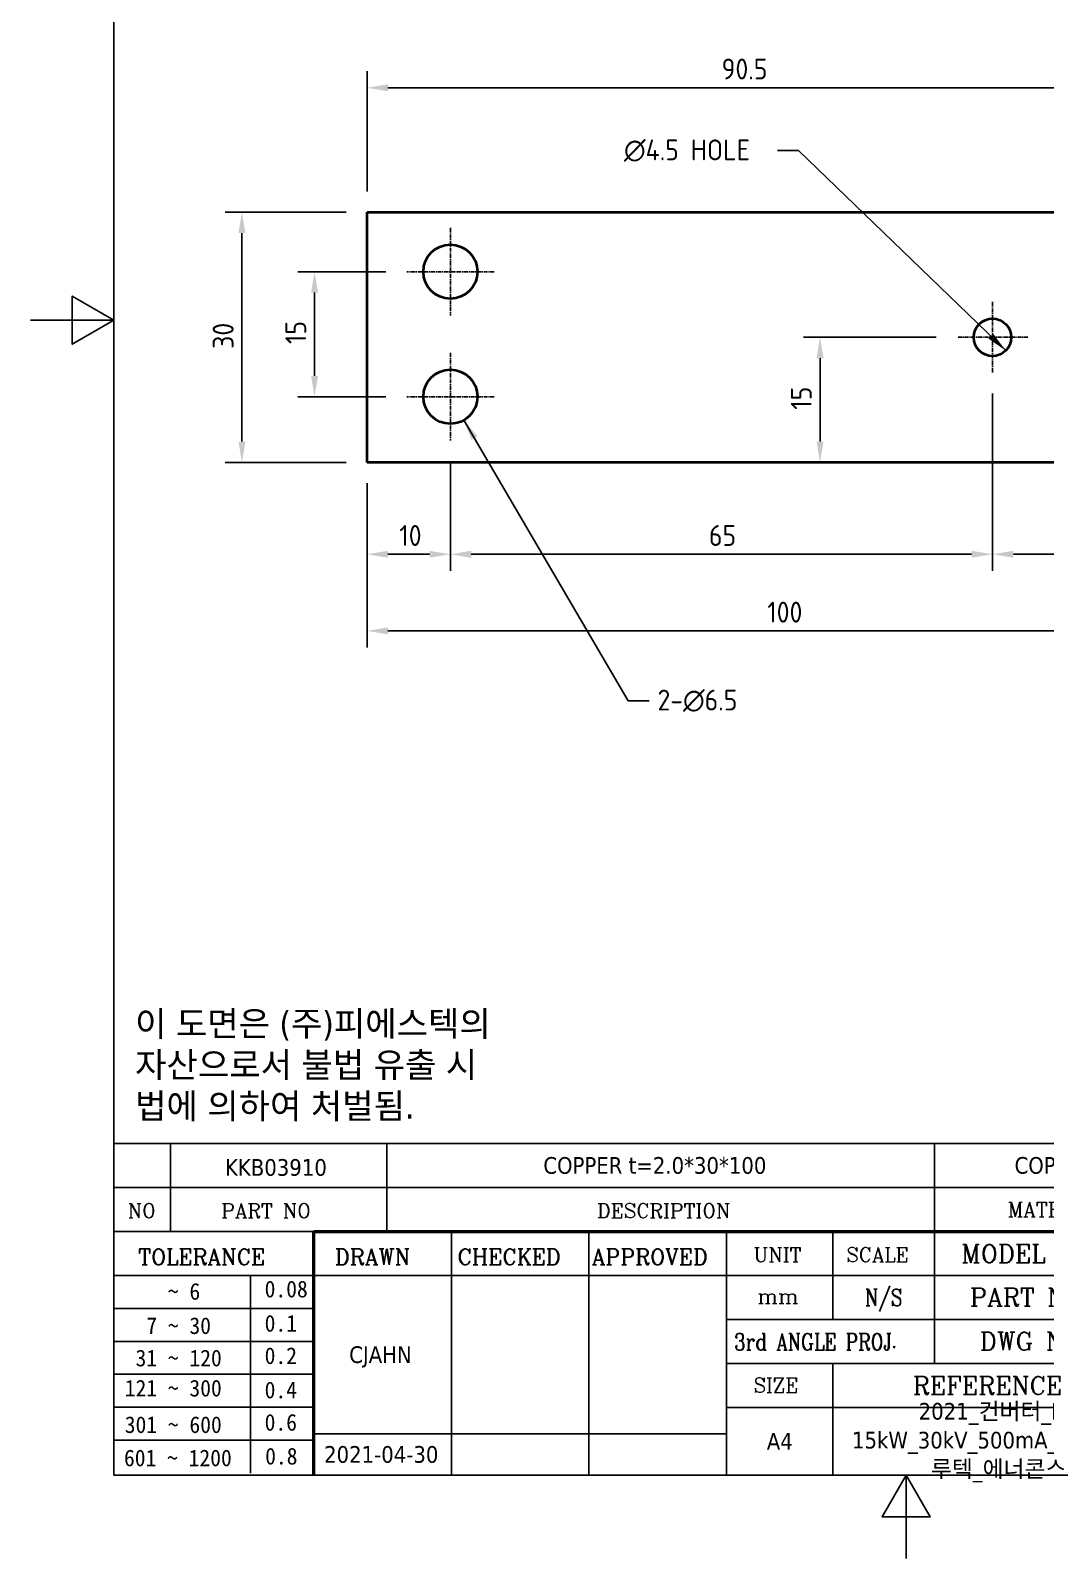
# Model space of a CAD drawing. Header units: millimetres. Extents: x 0 to 210, y 0 to 297.
# Drawn here: x 0 to 121.7, y 0 to 183.2 of the extents above; entities that cross this region are included whole.
import ezdxf
from ezdxf.enums import TextEntityAlignment as Align

# ---------------------------------------------------------------- set-up
doc = ezdxf.new("R2010")
doc.units = ezdxf.units.MM
doc.linetypes.add('CHAIN', pattern=[0.7087, 0.4724, -0.0591, 0.1181, -0.0591])
doc.layers.get('0').update_dxf_attribs({"color": 3, "lineweight": 25, "true_color": 0x00ff00})
for name, color, linetype, lineweight, true_color in [('가시적인 것(ISO)', 3, 'Continuous', 40, 0x00ff00), ('기호(ISO)', 5, 'Continuous', 25, 0x0000ff), ('제목(ISO)', 5, 'Continuous', 50, 0x0000ff), ('중심 표식(ISO)', 1, 'Continuous', 25, 0xff0000), ('치수(ISO)', 2, 'Continuous', 25, 0xffff00)]:
    doc.layers.add(name, color=color, linetype=linetype, lineweight=lineweight, true_color=true_color)
doc.layers.add('경계(ISO)', color=7, linetype='Continuous', lineweight=25)
doc.styles.add('HAN_291', font='')
doc.styles.add('RC_284', font='ROMANC.shx')
doc.styles.add('RC_287', font='ROMANC.shx')
doc.styles.add('RC_292', font='ROMANC.shx')
doc.styles.add('문자 텍스트_PSTEK_POSCO', font='isocp.shx')
doc.styles.add('치수 텍스트_PSTEK_POSCO', font='isocp.shx')
doc.styles.add('텍스트 스타일198', font='tahoma.ttf')
doc.styles.add('텍스트 스타일333', font='ROMANC.shx', dxfattribs={"width": 0.800000011920929})
doc.styles.get('HAN_291').set_extended_font_data('GulimChe')
doc.dimstyles.new('치수_PSTEK_POSCO', dxfattribs={"dimtxt": 2.5, "dimasz": 2.5, "dimexe": 2, "dimexo": 2.5, "dimgap": 1, "dimtad": 1, "dimrnd": 1e-08, "dimdsep": 46, "dimtxsty": '치수 텍스트_PSTEK_POSCO', "dimcen": 0.09, "dimdle": 10, "dimclrd": 7, "dimclre": 7, "dimclrt": 2, "dimadec": 1, "dimazin": 2, "dimtfac": 1, "dimtmove": 0, "dimatfit": 3, "dimfxl": 1, "dimtolj": 1, "dimlwd": -1, "dimlwe": -1, "dimarcsym": 0})
doc.dimstyles.new('치수_PSTEK_POSCO$7', dxfattribs={"dimtxt": 2.5, "dimasz": 2.5, "dimexe": 2, "dimexo": 2.5, "dimgap": 1, "dimtad": 1, "dimrnd": 1e-08, "dimdsep": 46, "dimtxsty": '치수 텍스트_PSTEK_POSCO', "dimcen": 0.09, "dimdle": 10, "dimclrd": 7, "dimclre": 7, "dimclrt": 2, "dimadec": 1, "dimazin": 2, "dimtfac": 1, "dimtmove": 0, "dimatfit": 3, "dimfxl": 1, "dimtolj": 1, "dimlwd": -1, "dimlwe": -1, "dimarcsym": 0})

# ---------------------------------------------------------------- blocks, each defined once
blk = doc.blocks.new('경계 Default Border')
at = {"layer": '경계(ISO)', "flags": 128}
for points in [[(10, 10), (10, 287.0000076293945), (200, 287.0000076293945), (200, 10), (10, 10)], [(0, 148.5000038146973), (10, 148.5000038146973), (5, 151.3867473602295), (5, 145.6132507324219), (10, 148.5000038146973)], [(105, 0), (105, 10), (102.1132469177246, 5), (107.8867530822754, 5), (105, 10)]]:
    blk.add_lwpolyline(points, dxfattribs=at)
blk = doc.blocks.new('제목 블록 PSTEK')
at = {"color": 180, "true_color": 0x3f00ff}
for p, q in [((182.475792979055, 11.79100474011392), (182.4757929790549, 51.56524660363496)), ((182.4757929790549, 51.56524660363496), (372.4757929537551, 51.56524660363496)), ((189.2651435055721, 51.56524660363496), (189.2651435055722, 41.00524660363494)), ((215.2152739891528, 41.00524660363494), (215.2152739891528, 51.56524660363496)), ((280.8758854511282, 51.56524660363496), (280.8758854511282, 41.00524660363494)), ((182.475792979055, 46.2852466036349), (372.4757929537551, 46.28524660363492)), ((182.475792979055, 41.00524660363493), (206.451475290024, 41.00524660363493)), ((222.9401812389276, 11.79100474011392), (222.9401812389276, 41.00524660363494)), ((239.4288871878316, 11.79100474011392), (239.4288871878316, 41.00524660363494)), ((255.9175931367356, 11.79100474011392), (255.9175931367356, 41.00524660363494)), ((268.6918866058747, 41.00524660363494), (268.6918866058747, 30.44524660363498)), ((280.8758854511282, 41.00524660363494), (280.8758854511282, 25.16524660363502)), ((182.475792979055, 35.72524660363497), (206.451475290024, 35.72524660363497)), ((198.8621818849491, 12.02524660363491), (198.8621818849491, 35.72524660363497)), ((206.451475290024, 35.72524660363497), (372.4757929537551, 35.72524660363497)), ((182.475792979055, 31.77524660363492), (206.451475290024, 31.77524660363492)), ((255.917593136736, 30.44524660363498), (372.4757929537552, 30.44524660363501)), ((182.475792979055, 27.82524660363487), (206.451475290024, 27.82524660363487)), ((182.475792979055, 23.87524660363505), (206.451475290024, 23.87524660363505)), ((255.9175931367359, 25.16524660363502), (372.4757929537552, 25.165246603635)), ((268.6918866058744, 25.16524660363502), (268.6918866058744, 11.79100474011392)), ((182.475792979055, 19.92524660363478), (206.451475290024, 19.92524660363478)), ((255.9175931367359, 19.88524660363481), (310.0881549537553, 19.88524660363481)), ((206.451475290024, 16.74100474011396), (255.9175931367359, 16.74100474011396)), ((182.475792979055, 15.97524660363496), (206.451475290024, 15.97524660363496)), ((182.475792979055, 11.79100474011392), (372.4757929537551, 11.79100474011389))]:
    blk.add_line(p, q, dxfattribs=at)
at = {"color": 7, "lineweight": 50}
for p, q in [((206.4514752900237, 11.79100474011392), (206.4514752900237, 41.00524660363494)), ((206.451475290024, 41.00524660363494), (372.4757929537551, 41.00524660363496))]:
    blk.add_line(p, q, dxfattribs=at)
at = {"layer": '제목(ISO)', "lineweight": 18}
blk.add_line((182.475792979055, 35.72500474011393), (182.475792979055, 11.79100474011392), dxfattribs=at)
at = {"color": 2, "true_color": 0xffff00}
for s, height, style, p in [('NO', 1.742399930953979, 'RC_284', (184.135398793432, 42.62317362549192)), ('PART NO', 1.742399930953979, 'RC_284', (195.3359407378685, 42.62317362549192)), ('DESCRIPTION', 1.742399930953979, 'RC_284', (240.4025565652523, 42.62317362549192)), (' TOLERANCE', 1.899999976158142, 'RC_287', (184.0872874387979, 37.00893196870329)), ('DRAWN', 1.899999976158142, 'RC_287', (208.9766620976279, 37.00893196870329)), ('CHECKED', 1.899999976158142, 'RC_287', (223.6856844514997, 37.00893196870329)), ('APPROVED', 1.899999976158142, 'RC_287', (239.7795453577791, 37.00893196870329)), ('UNIT', 1.742399930953979, 'RC_284', (259.1652673287452, 37.34317362549218)), ('SCALE', 1.742399930953979, 'RC_284', (270.2934779252897, 37.34317362549218)), ('MODEL NAME', 2.178000062704086, 'RC_292', (284.096330289083, 37.25462520371384)), ('0.08', 2.000000029802322, 'HAN_291', (200.5467345600617, 33.09873600004101)), ('    ~ 6', 2.000000029802322, 'HAN_291', (183.7721304966814, 32.8176515608431)), ('mm', 1.742399930953979, 'RC_284', (259.6505418159997, 32.3543089683787)), ('PART NAME', 2.178000062704086, 'RC_292', (285.1416959765849, 32.03045329421792)), ('  7 ~ 30', 2.000000029802322, 'HAN_291', (183.7721304966814, 28.70538114822415)), ('0.1', 2.000000029802322, 'HAN_291', (200.5467345600617, 28.98646558742206)), (' DWG NO.', 2.178000062704086, 'RC_292', (284.8124284083233, 26.75045329421772)), (' 31 ~ 120', 2.000000029802322, 'HAN_291', (183.7721304966814, 24.82628181916237)), ('0.2', 2.000000029802322, 'HAN_291', (200.5467345600617, 25.10736625836028)), ('121 ~ 300', 2.000000029802322, 'HAN_291', (183.7721304966814, 21.21401206133254)), ('0.4', 2.000000029802322, 'HAN_291', (200.5467345600617, 20.99509650053045)), ('SIZE', 1.742399930953979, 'RC_284', (259.1652673287452, 21.69497768947366)), ('REFERENCE', 2.178000062704086, 'RC_292', (278.2741065029841, 21.43214925458022)), ('301 ~ 600', 2.000000029802322, 'HAN_291', (183.7721304966814, 16.83491273227077)), ('0.6', 2.000000029802322, 'HAN_291', (200.5467345600617, 17.11599717146868)), ('601 ~ 1200', 2.000000029802322, 'HAN_291', (183.6802025156883, 12.84759660881125)), ('0.8', 2.000000029802322, 'HAN_291', (200.6097246063884, 13.05732192299702))]:
    blk.add_text(s, height=height, dxfattribs=dict(at, style=style)).set_placement(p)
at = {"color": 2, "true_color": 0xffff00, "style": 'RC_284'}
blk.add_text('MATERIAL', height=1.742399930953979, dxfattribs=at).set_placement((295.4820202024417, 43.64524660363492), align=Align.MIDDLE_CENTER)
at = {"color": 7, "style": '텍스트 스타일333', "width": 0.7999999523162842}
blk.add_text('N/S', height=2.000000029802322, dxfattribs=at).set_placement((274.7838860285014, 33.08524660363496), align=Align.MIDDLE_CENTER)
at = {"color": 2, "true_color": 0xffff00, "style": '텍스트 스타일333', "width": 0.7999999523162842}
blk.add_text('3rd ANGLE PROJ.', height=2.000000029802322, dxfattribs=at).set_placement((256.8430306642954, 26.76148381654429))
at = {"layer": '제목(ISO)', "color": 7, "style": '텍스트 스타일198'}
for tag, p in [('부품_번호_001', (195.7903726437438, 47.68004260673702)), ('설명_001', (233.9651353930366, 47.92245856837096)), ('재질_001', (290.4746326517839, 47.92524659519488)), ("3._Q'TY_001", (312.7051684940307, 47.92188863680521)), ('질량\\P3;_001', (350.3046145979153, 48.1643332325385)), ('1._MODEL_NAME_001', (326.7684841840689, 37.52172745615292)), ('제목_001', (337.4369082143915, 32.12134216388962)), ('설계자_001', (210.6823963971569, 25.23312566343435)), ('부품_번호_001', (334.4496128969756, 26.8052465951949)), ('프로젝트_001', (278.9744245225954, 18.43951439740151)), ('시트_크기_001', (260.7634369704525, 14.8381256569732)), ('프로젝트_002', (270.9791918143218, 14.97568842208535)), ('작성_날짜_001', (207.6723224966676, 13.26600473167383)), ('프로젝트_003', (280.4473441481205, 11.5491460676562))]:
    blk.add_attdef(tag, p, '', height=2.000000029802322, dxfattribs=at)
for tag, p in [('4._COLOR', (327.6805273250926, 48.92524660363493)), ('점검자', (231.1845342133799, 26.23312567187446)), ('엔지니어링_승인자', (247.673240162284, 26.23312567187446)), ('점검_날짜', (231.1845342133799, 14.26600474011394)), ('엔지니어링_승인_날짜', (247.6732401622839, 14.26600474011394))]:
    blk.add_attdef(tag, text='', height=2.000000029802322, dxfattribs=at).set_placement(p, align=Align.MIDDLE_CENTER)
blk = doc.blocks.new('*D23')
at = {"layer": 'Defpoints', "color": 0, "transparency": 16777216}
for p in [(40.35208403730634, 131.4361743288051), (140.3520840373063, 131.4361743288051), (40.35208403730634, 111.2311433684667)]:
    blk.add_point(p, dxfattribs=at)
at = {"layer": '치수(ISO)', "color": 7, "transparency": 16777216}
for p, q in [((40.35208403730634, 128.9361743288051), (40.35208403730634, 109.2311433684667)), ((140.3520840373063, 128.9361743288051), (140.3520840373063, 109.2311433684667)), ((137.8520840373063, 111.2311433684667), (42.85208403730634, 111.2311433684667))]:
    blk.add_line(p, q, dxfattribs=at)
for points in [[(42.85208403730634, 111.6478100351333), (42.85208403730634, 110.8144767018), (40.35208403730634, 111.2311433684667)], [(137.8520840373063, 111.6478100351333), (137.8520840373063, 110.8144767018), (140.3520840373063, 111.2311433684667)]]:
    blk.add_solid(points, dxfattribs=at)
at = {"layer": '치수(ISO)', "color": 2, "transparency": 16777216, "insert": (88.35109978533784, 113.4811433684667), "char_height": 2.5, "attachment_point": 4, "style": '치수 텍스트_PSTEK_POSCO'}
blk.add_mtext('\\A1;100', dxfattribs=at)
blk = doc.blocks.new('*D24')
at = {"layer": 'Defpoints', "color": 0, "transparency": 16777216}
for p in [(45.10208403730633, 154.309855222281), (34.05489267100237, 139.309855222281), (45.10208403730633, 139.309855222281)]:
    blk.add_point(p, dxfattribs=at)
at = {"layer": '치수(ISO)', "color": 7, "transparency": 16777216}
for p, q in [((42.60208403730633, 154.309855222281), (32.05489267100238, 154.309855222281)), ((34.05489267100238, 151.809855222281), (34.05489267100237, 141.809855222281)), ((42.60208403730633, 139.309855222281), (32.05489267100237, 139.309855222281))]:
    blk.add_line(p, q, dxfattribs=at)
for points in [[(33.63822600433571, 151.809855222281), (34.47155933766904, 151.809855222281), (34.05489267100238, 154.309855222281)], [(33.63822600433571, 141.809855222281), (34.47155933766904, 141.809855222281), (34.05489267100237, 139.309855222281)]]:
    blk.add_solid(points, dxfattribs=at)
at = {"layer": '치수(ISO)', "color": 2, "transparency": 16777216, "insert": (31.80489267100235, 145.6330785269843), "char_height": 2.5, "attachment_point": 4, "rotation": 90, "style": '치수 텍스트_PSTEK_POSCO'}
blk.add_mtext('\\A1;15', dxfattribs=at)
blk = doc.blocks.new('*D25')
at = {"layer": 'Defpoints', "color": 0, "transparency": 16777216}
for p in [(25.34903438647855, 161.4361743288052), (40.35208403730634, 161.4361743288052), (40.35208403730634, 131.4361743288051)]:
    blk.add_point(p, dxfattribs=at)
at = {"layer": '치수(ISO)', "color": 7, "transparency": 16777216}
for p, q in [((37.85208403730634, 161.4361743288052), (23.34903438647855, 161.4361743288052)), ((25.34903438647854, 133.9361743288051), (25.34903438647855, 158.9361743288052)), ((37.85208403730634, 131.4361743288051), (23.34903438647854, 131.4361743288051))]:
    blk.add_line(p, q, dxfattribs=at)
for points in [[(24.93236771981188, 158.9361743288052), (25.76570105314521, 158.9361743288052), (25.34903438647855, 161.4361743288052)], [(24.93236771981187, 133.9361743288051), (25.76570105314521, 133.9361743288051), (25.34903438647854, 131.4361743288051)]]:
    blk.add_solid(points, dxfattribs=at)
at = {"layer": '치수(ISO)', "color": 2, "transparency": 16777216, "insert": (23.09903438647852, 145.0601900768366), "char_height": 2.5, "attachment_point": 4, "rotation": 90, "style": '치수 텍스트_PSTEK_POSCO'}
blk.add_mtext('\\A1;30', dxfattribs=at)
blk = doc.blocks.new('*D27')
at = {"layer": 'Defpoints', "color": 0, "transparency": 16777216}
for p in [(94.67346097365339, 146.4361743288051), (111.1020840373063, 146.4361743288051), (94.67346097365338, 131.4361743288051)]:
    blk.add_point(p, dxfattribs=at)
at = {"layer": '치수(ISO)', "color": 7, "transparency": 16777216}
for p, q in [((108.6020840373063, 146.4361743288051), (92.67346097365339, 146.4361743288051)), ((94.67346097365339, 133.9361743288051), (94.67346097365339, 143.9361743288051))]:
    blk.add_line(p, q, dxfattribs=at)
for points in [[(94.25679430698672, 143.9361743288051), (95.09012764032006, 143.9361743288051), (94.67346097365339, 146.4361743288051)], [(94.25679430698672, 133.9361743288051), (95.09012764032006, 133.9361743288051), (94.67346097365339, 131.4361743288051)]]:
    blk.add_solid(points, dxfattribs=at)
at = {"layer": '치수(ISO)', "color": 2, "transparency": 16777216, "insert": (92.42346097365338, 137.7593976335085), "char_height": 2.5, "attachment_point": 4, "rotation": 90, "style": '치수 텍스트_PSTEK_POSCO'}
blk.add_mtext('\\A1;15', dxfattribs=at)
blk = doc.blocks.new('*D30')
at = {"layer": 'Defpoints', "color": 0, "transparency": 16777216}
for p in [(50.35208403730634, 134.059855222281), (40.35208403730634, 131.4361743288051), (50.35208403730634, 120.4206596385745)]:
    blk.add_point(p, dxfattribs=at)
at = {"layer": '치수(ISO)', "color": 7, "transparency": 16777216}
for p, q in [((50.35208403730634, 131.559855222281), (50.35208403730634, 118.4206596385745)), ((40.35208403730634, 128.9361743288051), (40.35208403730634, 118.4206596385745)), ((42.85208403730634, 120.4206596385745), (47.85208403730634, 120.4206596385745))]:
    blk.add_line(p, q, dxfattribs=at)
for points in [[(42.85208403730634, 120.8373263052412), (42.85208403730634, 120.0039929719079), (40.35208403730634, 120.4206596385745)], [(47.85208403730634, 120.8373263052412), (47.85208403730634, 120.0039929719079), (50.35208403730634, 120.4206596385745)]]:
    blk.add_solid(points, dxfattribs=at)
at = {"layer": '치수(ISO)', "color": 2, "transparency": 16777216, "insert": (44.22609978533784, 122.6706596385745), "char_height": 2.5, "attachment_point": 4, "style": '치수 텍스트_PSTEK_POSCO'}
blk.add_mtext('\\A1;10', dxfattribs=at)
blk = doc.blocks.new('*D31')
at = {"layer": 'Defpoints', "color": 0, "transparency": 16777216}
for p in [(115.3520840373063, 142.1861743288051), (50.35208403730634, 134.059855222281), (115.3520840373063, 120.4206596385745)]:
    blk.add_point(p, dxfattribs=at)
at = {"layer": '치수(ISO)', "color": 7, "transparency": 16777216}
for p, q in [((115.3520840373063, 139.6861743288051), (115.3520840373063, 118.4206596385745)), ((50.35208403730634, 131.559855222281), (50.35208403730634, 118.4206596385745)), ((52.85208403730634, 120.4206596385745), (112.8520840373063, 120.4206596385745))]:
    blk.add_line(p, q, dxfattribs=at)
for points in [[(52.85208403730634, 120.8373263052412), (52.85208403730634, 120.0039929719079), (50.35208403730634, 120.4206596385745)], [(112.8520840373063, 120.8373263052412), (112.8520840373063, 120.0039929719079), (115.3520840373063, 120.4206596385745)]]:
    blk.add_solid(points, dxfattribs=at)
at = {"layer": '치수(ISO)', "color": 2, "transparency": 16777216, "insert": (81.3505041924034, 122.6706596385745), "char_height": 2.5, "attachment_point": 4, "style": '치수 텍스트_PSTEK_POSCO'}
blk.add_mtext('\\A1;65', dxfattribs=at)
blk = doc.blocks.new('*D32')
at = {"layer": 'Defpoints', "color": 0, "transparency": 16777216}
for p in [(40.35208403730634, 176.3638566826252), (40.35208403730634, 161.4361743288052), (130.8520840373063, 157.6656743288052)]:
    blk.add_point(p, dxfattribs=at)
at = {"layer": '치수(ISO)', "color": 7, "transparency": 16777216}
for p, q in [((40.35208403730634, 163.9361743288052), (40.35208403730634, 178.3638566826252)), ((130.8520840373063, 160.1656743288052), (130.8520840373063, 178.3638566826252)), ((128.3520840373063, 176.3638566826252), (42.85208403730634, 176.3638566826252))]:
    blk.add_line(p, q, dxfattribs=at)
for points in [[(42.85208403730634, 176.7805233492918), (42.85208403730634, 175.9471900159585), (40.35208403730634, 176.3638566826252)], [(128.3520840373063, 176.7805233492918), (128.3520840373063, 175.9471900159585), (130.8520840373063, 176.3638566826252)]]:
    blk.add_solid(points, dxfattribs=at)
at = {"layer": '치수(ISO)', "color": 2, "transparency": 16777216, "insert": (82.87353064671306, 178.6138566826252), "char_height": 2.5, "attachment_point": 4, "style": '치수 텍스트_PSTEK_POSCO'}
blk.add_mtext('\\A1;90.5', dxfattribs=at)
blk = doc.blocks.new('*D33')
at = {"layer": 'Defpoints', "color": 0, "transparency": 16777216}
for p in [(115.3520840373063, 142.1861743288051), (140.3520840373063, 131.4361743288051), (115.3520840373063, 120.4206596385745)]:
    blk.add_point(p, dxfattribs=at)
at = {"layer": '치수(ISO)', "color": 7, "transparency": 16777216}
for p, q in [((115.3520840373063, 139.6861743288051), (115.3520840373063, 118.4206596385745)), ((140.3520840373063, 128.9361743288051), (140.3520840373063, 118.4206596385745)), ((137.8520840373063, 120.4206596385745), (117.8520840373063, 120.4206596385745))]:
    blk.add_line(p, q, dxfattribs=at)
for points in [[(117.8520840373063, 120.8373263052412), (117.8520840373063, 120.0039929719079), (115.3520840373063, 120.4206596385745)], [(137.8520840373063, 120.8373263052412), (137.8520840373063, 120.0039929719079), (140.3520840373063, 120.4206596385745)]]:
    blk.add_solid(points, dxfattribs=at)
at = {"layer": '치수(ISO)', "color": 2, "transparency": 16777216, "insert": (126.3935652160255, 122.6709057015667), "char_height": 2.5, "attachment_point": 4, "style": '치수 텍스트_PSTEK_POSCO'}
blk.add_mtext('\\A1;25', dxfattribs=at)

msp = doc.modelspace()

# ---------------------------------------------------------------- linework, layer by layer
at = {"layer": '가시적인 것(ISO)'}
for p, q in [((40.35208403730634, 131.4361743288051), (40.35208403730634, 161.4361743288052)), ((40.35208403730634, 161.4361743288052), (140.3520840373063, 161.4361743288051)), ((140.3520840373063, 131.4361743288051), (40.35208403730634, 131.4361743288051))]:
    msp.add_line(p, q, dxfattribs=at)
for centre, radius in [((50.35208403730634, 154.309855222281), 3.25), ((115.3520840373063, 146.4361743288051), 2.25), ((50.35208403730634, 139.309855222281), 3.25)]:
    msp.add_circle(centre, radius, dxfattribs=at)
at = {"layer": '중심 표식(ISO)', "linetype": 'CHAIN'}
for p, q in [((50.35208403730634, 159.559855222281), (50.35208403730634, 149.059855222281)), ((55.60208403730634, 154.309855222281), (45.10208403730633, 154.309855222281)), ((115.3520840373063, 150.6861743288051), (115.3520840373063, 142.1861743288051)), ((119.6020840373063, 146.4361743288051), (111.1020840373063, 146.4361743288051)), ((50.35208403730634, 144.559855222281), (50.35208403730634, 134.059855222281)), ((55.60208403730634, 139.309855222281), (45.10208403730633, 139.309855222281))]:
    msp.add_line(p, q, dxfattribs=at)

# ---------------------------------------------------------------- block references
msp.add_blockref('경계 Default Border', (0, 0))
ref = msp.add_blockref('제목 블록 PSTEK', (-172.4757929537552, -1.791004740113895))
ref.add_attrib('설계자_001', 'CJAHN', (38.20660344340172, 23.44212092332045), dxfattribs={"layer": '제목(ISO)', "color": 7, "height": 2.000000029802322, "style": '텍스트 스타일198'})
ref.add_attrib('프로젝트_001', '2021_컨버터_DC', (106.4986315688402, 16.64850965728762), dxfattribs={"layer": '제목(ISO)', "color": 7, "height": 2.000000029802322, "style": '텍스트 스타일198'})
ref.add_attrib('시트_크기_001', 'A4', (88.28764401669724, 13.04712091685931), dxfattribs={"layer": '제목(ISO)', "color": 7, "height": 2.000000029802322, "style": '텍스트 스타일198'})
ref.add_attrib('작성_날짜_001', '2021-04-30', (35.19652954291242, 11.47499999155994), dxfattribs={"layer": '제목(ISO)', "color": 7, "height": 2.000000029802322, "style": '텍스트 스타일198'})
ref.add_attrib('재질_001', 'COPPER', (117.9988396980288, 46.13424185508099), dxfattribs={"layer": '제목(ISO)', "color": 7, "height": 2.000000029802322, "style": '텍스트 스타일198'})
ref.add_attrib('설명_001', 'COPPER t=2.0*30*100', (61.48934243928142, 46.13145382825707), dxfattribs={"layer": '제목(ISO)', "color": 7, "height": 2.000000029802322, "style": '텍스트 스타일198'})
ref.add_attrib('부품_번호_001', 'KKB03910', (23.31457968998857, 45.88903786662313), dxfattribs={"layer": '제목(ISO)', "color": 7, "height": 2.000000029802322, "style": '텍스트 스타일198'})
ref.add_attrib('프로젝트_002', '15kW_30kV_500mA_피에스솔', (98.50339886056658, 13.18468368197146), dxfattribs={"layer": '제목(ISO)', "color": 7, "height": 2.000000029802322, "style": '텍스트 스타일198'})
ref.add_attrib('프로젝트_003', '루텍_에너콘스', (107.9715511943653, 9.758141327542308), dxfattribs={"layer": '제목(ISO)', "color": 7, "height": 2.000000029802322, "style": '텍스트 스타일198'})

# ---------------------------------------------------------------- texts
at = {"layer": '기호(ISO)', "color": 2, "true_color": 0xffff00, "char_height": 2.5, "attachment_point": 4, "line_spacing_factor": 0.4375, "style": '치수 텍스트_PSTEK_POSCO'}
for s, insert, width in [('{\\fisocp|b0|i0;\\H2.5000;\\fAIGDT|b0|i0;\\H2.5000;n\\fisocp|b0|i0;\\H2.5000;4.5 HOLE}', (71.16604067472606, 168.8297133022911), 17.42289365231991), ('{2-\\fAIGDT|b0|i0;\\H2.5000;n\\fisocp|b0|i0;\\H2.5000;6.5}', (75.18316413817722, 102.8597553742845), 11.53022333979607)]:
    msp.add_mtext(s, dxfattribs=dict(at, insert=insert, width=width))
at = {"layer": '기호(ISO)', "color": 7, "insert": (12.5345017592702, 59.03223318725009), "char_height": 3.00000011920929, "width": 60.84077827472761, "attachment_point": 4, "line_spacing_factor": 0.9878842234611511, "style": '문자 텍스트_PSTEK_POSCO'}
msp.add_mtext('{\\fTahoma|b0|i0;\\H3.0000;이 도면은 (주)피에스텍의\\P자산으로서 불법 유출 시 \\P법에 의하여 처벌됨.}', dxfattribs=at)

# ---------------------------------------------------------------- dimensions: what is measured, and where the dimension line sits
at = {"layer": '치수(ISO)', "color": 7}
for base, p1, p2, angle, override, picture, middle in [((40.35208403730634, 176.3638566826252), (130.8520840373063, 157.6656743288052), (40.35208403730634, 161.4361743288052), 180, {"dimdec": 2, "dimtp": 0, "dimtm": -0, "dimtdec": 2, "dimtofl": 0, "dimatfit": 1}, '*D32', (85.60208403730634, 176.3638566826252)), ((25.34903438647855, 161.4361743288052), (40.35208403730634, 131.4361743288051), (40.35208403730634, 161.4361743288052), 90, {"dimdec": 2, "dimtp": 0, "dimtm": -0, "dimtdec": 2, "dimtofl": 0, "dimatfit": 1}, '*D25', (25.34903438647852, 146.4361743288051)), ((34.05489267100237, 139.309855222281), (45.10208403730633, 154.309855222281), (45.10208403730633, 139.309855222281), 90, {"dimdec": 2, "dimtp": 0, "dimtm": -0, "dimtdec": 2, "dimtofl": 0, "dimatfit": 1}, '*D24', (34.05489267100235, 146.809855222281)), ((94.67346097365339, 146.4361743288051), (94.67346097365338, 131.4361743288051), (111.1020840373063, 146.4361743288051), 90, {"dimdec": 2, "dimse1": 1, "dimtp": 0, "dimtm": -0, "dimtdec": 2, "dimtofl": 0, "dimatfit": 1}, '*D27', (94.67346097365338, 138.9361743288051)), ((115.3520840373063, 120.4206596385745), (50.35208403730634, 134.059855222281), (115.3520840373063, 142.1861743288051), 180, {"dimdec": 2, "dimtp": 0, "dimtm": -0, "dimtdec": 2, "dimtofl": 0, "dimatfit": 1}, '*D31', (82.85208403730634, 120.4206596385745)), ((40.35208403730634, 111.2311433684667), (140.3520840373063, 131.4361743288051), (40.35208403730634, 131.4361743288051), 180, {"dimdec": 2, "dimtp": 0, "dimtm": -0, "dimtdec": 2, "dimtofl": 0, "dimatfit": 1}, '*D23', (90.35208403730634, 111.2311433684667))]:
    dim = msp.add_linear_dim(base=base, p1=p1, p2=p2, angle=angle, dimstyle='치수_PSTEK_POSCO', override=override, dxfattribs=at)
    dim.commit()
    dim.dimension.update_dxf_attribs({"geometry": picture, "text_midpoint": middle, "dimtype": 160})
for base, p1, p2, picture, middle in [((115.3520840373063, 120.4206596385745), (140.3520840373063, 131.4361743288051), (115.3520840373063, 142.1861743288051), '*D33', (127.8520840373063, 120.4206596385745)), ((50.35208403730634, 120.4206596385745), (40.35208403730634, 131.4361743288051), (50.35208403730634, 134.059855222281), '*D30', (45.35208403730634, 120.4206596385745))]:
    dim = msp.add_linear_dim(base=base, p1=p1, p2=p2, dimstyle='치수_PSTEK_POSCO', override={"dimdec": 2, "dimtp": 0, "dimtm": -0, "dimtdec": 2, "dimtofl": 0, "dimatfit": 1}, dxfattribs=at)
    dim.commit()
    dim.dimension.update_dxf_attribs({"geometry": picture, "text_midpoint": middle, "dimtype": 160})

# ---------------------------------------------------------------- leaders
at = {"layer": '기호(ISO)', "color": 7, "annotation_type": 0, "has_hookline": 1}
for points, hookline_direction, text_width in [([(116.9430742949763, 144.8451840711356), (92.08893432704596, 168.8297133022911), (89.58893432704596, 168.8297133022911)], 1, 16.73016024156823), ([(51.97708403730689, 136.4952726599819), (71.68316413817722, 102.8597553742845), (74.18316413817722, 102.8597553742845)], 0, 10.40100118067133)]:
    msp.add_leader(points, dimstyle='치수_PSTEK_POSCO$7', override={"dimtad": 0}, dxfattribs=dict(at, hookline_direction=hookline_direction, text_width=text_width))

doc.saveas('drawing.dxf')
